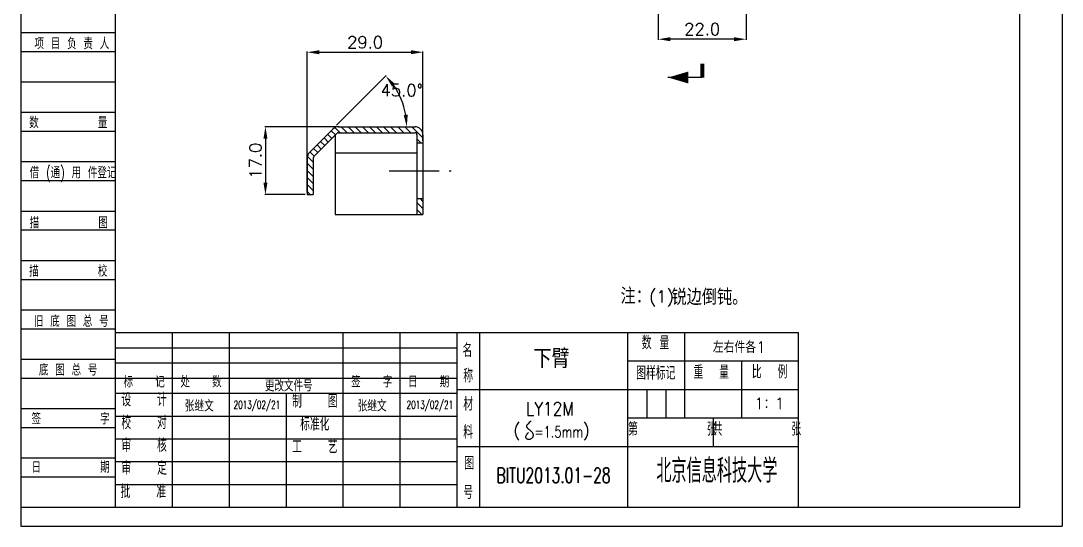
# Model space of a CAD drawing. Extents: x 2854 to 5858, y -1165 to 723.
# Drawn here: x 3836.5 to 4097.3, y 380.3 to 506.7 of the extents above; entities that cross this region are included whole.
import ezdxf
from ezdxf.enums import TextEntityAlignment as Align

# ---------------------------------------------------------------- set-up
doc = ezdxf.new("R2010")
doc.units = 0
doc.header["$MEASUREMENT"] = 0
doc.linetypes.add('PF_CENTER', pattern=[2, 1.25, -0.25, 0.25, -0.25])
doc.layers.get('0').update_dxf_attribs({"linetype": 'CONTINUOUS'})
doc.layers.get('DEFPOINTS').update_dxf_attribs({"linetype": 'CONTINUOUS'})
for name, color, linetype in [('1', 1, 'CONTINUOUS'), ('SMPEN_CENTER', 4, 'PF_CENTER'), ('SMPEN_DIM', 3, 'CONTINUOUS'), ('SMPEN_HATCH', 6, 'CONTINUOUS'), ('SMPEN_TEXT', 6, 'CONTINUOUS'), ('SMPEN_THICK', 7, 'CONTINUOUS')]:
    doc.layers.add(name, color=color, linetype=linetype)
doc.styles.get("Standard").update_dxf_attribs({"font": 'txt.shx', "bigfont": 'hshztxt.shx'})
doc.dimstyles.get("Standard").update_dxf_attribs({"dimtxt": 3, "dimasz": 3, "dimexe": 0.18, "dimexo": 0.5, "dimgap": 1, "dimtad": 1, "dimtoh": 1, "dimdec": 1, "dimzin": 0, "dimdsep": 46, "dimtxsty": 'Standard', "dimcen": 0, "dimadec": 1, "dimazin": 0, "dimtfac": 1, "dimtdec": 1, "dimtofl": 0, "dimtmove": 0, "dimatfit": 3, "dimfxl": 0, "dimtolj": 1, "dimtzin": 0, "dimarcsym": 0})
doc.dimstyles.new('STANDARD$0', dxfattribs={"dimtxt": 3, "dimasz": 3, "dimexe": 0.18, "dimexo": 0.5, "dimgap": 1, "dimtad": 1, "dimtoh": 1, "dimdec": 1, "dimzin": 0, "dimdsep": 46, "dimtxsty": 'Standard', "dimcen": 0, "dimadec": 1, "dimazin": 0, "dimtfac": 1, "dimtdec": 1, "dimtofl": 0, "dimtmove": 0, "dimatfit": 3, "dimfxl": 0, "dimtolj": 1, "dimtzin": 0, "dimarcsym": 0})

# ---------------------------------------------------------------- blocks, each defined once
blk = doc.blocks.new('*D678')
at = {"layer": 'DEFPOINTS', "color": 0, "ltscale": 10}
for p in [(3930.78, 489.22), (3916.08, 480.26), (3935.25, 480.26), (3914.66, 479.67), (3908.83, 473.84)]:
    blk.add_point(p, dxfattribs=at)
at = {"layer": 'SMPEN_DIM', "color": 0, "lineweight": -2, "ltscale": 10}
blk.add_line((3915.6, 480.61), (3928.06, 493.07), dxfattribs=at)
blk.add_arc((3915.25, 480.26), 17.93, 9.5968, 35.4032, dxfattribs=at)
at = {"layer": 'SMPEN_DIM', "color": 0, "ltscale": 10}
for points in [[(3929.48, 490.32), (3930.25, 490.97), (3927.93, 492.94)], [(3933.43, 483.29), (3932.43, 483.21), (3933.18, 480.26)]]:
    blk.add_solid(points, dxfattribs=at)
at = {"layer": 'SMPEN_DIM', "color": 0, "ltscale": 10, "insert": (3931.92, 489.37), "char_height": 3, "attachment_point": 5}
blk.add_mtext('\\A1;45.0°', dxfattribs=at)
blk = doc.blocks.new('*D677')
at = {"layer": 'DEFPOINTS', "color": 0, "ltscale": 10}
for p in [(3916.77, 480.26), (3897.79, 463.26), (3908.25, 463.26)]:
    blk.add_point(p, dxfattribs=at)
at = {"layer": 'SMPEN_DIM', "color": 0, "lineweight": -2, "ltscale": 10}
for p, q in [((3916.27, 480.26), (3897.61, 480.26)), ((3897.79, 477.26), (3897.79, 466.26)), ((3907.75, 463.26), (3897.61, 463.26))]:
    blk.add_line(p, q, dxfattribs=at)
at = {"layer": 'SMPEN_DIM', "color": 0, "ltscale": 10}
for points in [[(3897.29, 477.26), (3898.29, 477.26), (3897.79, 480.26)], [(3897.29, 466.26), (3898.29, 466.26), (3897.79, 463.26)]]:
    blk.add_solid(points, dxfattribs=at)
at = {"layer": 'SMPEN_DIM', "color": 0, "ltscale": 10, "insert": (3895.29, 471.76), "char_height": 3, "attachment_point": 5, "rotation": 90}
blk.add_mtext('\\A1;17.0', dxfattribs=at)
blk = doc.blocks.new('*D676')
at = {"layer": 'DEFPOINTS', "color": 0, "ltscale": 10}
for p in [(3937.25, 498.89), (3937.25, 476.26), (3908.25, 463.26)]:
    blk.add_point(p, dxfattribs=at)
at = {"layer": 'SMPEN_DIM', "color": 0, "lineweight": -2, "ltscale": 10}
for p, q in [((3908.25, 463.76), (3908.25, 499.07)), ((3911.25, 498.89), (3934.25, 498.89)), ((3937.25, 476.76), (3937.25, 499.07))]:
    blk.add_line(p, q, dxfattribs=at)
at = {"layer": 'SMPEN_DIM', "color": 0, "ltscale": 10}
for points in [[(3911.25, 499.39), (3911.25, 498.39), (3908.25, 498.89)], [(3934.25, 499.39), (3934.25, 498.39), (3937.25, 498.89)]]:
    blk.add_solid(points, dxfattribs=at)
at = {"layer": 'SMPEN_DIM', "color": 0, "ltscale": 10, "insert": (3922.75, 501.39), "char_height": 3, "attachment_point": 5}
blk.add_mtext('\\A1;29.0', dxfattribs=at)
blk = doc.blocks.new('*D658')
at = {"layer": 'DEFPOINTS', "color": 0, "ltscale": 10}
for p in [(3996.17, 521.68), (4018.17, 515.68), (3996.17, 502.15)]:
    blk.add_point(p, dxfattribs=at)
at = {"layer": 'SMPEN_DIM', "color": 0, "lineweight": -2, "ltscale": 10}
for p, q in [((3996.17, 521.18), (3996.17, 501.97)), ((4018.17, 515.18), (4018.17, 501.97)), ((4015.17, 502.15), (3999.17, 502.15))]:
    blk.add_line(p, q, dxfattribs=at)
at = {"layer": 'SMPEN_DIM', "color": 0, "ltscale": 10}
for points in [[(3999.17, 502.65), (3999.17, 501.65), (3996.17, 502.15)], [(4015.17, 502.65), (4015.17, 501.65), (4018.17, 502.15)]]:
    blk.add_solid(points, dxfattribs=at)
at = {"layer": 'SMPEN_DIM', "color": 0, "ltscale": 10, "insert": (4007.18, 504.65), "char_height": 3, "attachment_point": 5}
blk.add_mtext('\\A1;22.0', dxfattribs=at)
blk = doc.blocks.new('ADDBOX')
for p, q in [((0, 125), (0, 0)), ((0, 125), (25, 125)), ((25, 0), (25, 125))]:
    blk.add_line(p, q)
at = {"color": 1}
for p, q in [((0, 120), (25, 120)), ((0, 99), (25, 99)), ((0, 86), (25, 86)), ((0, 73), (25, 73)), ((0, 60), (25, 60)), ((0, 47), (25, 47)), ((0, 21), (25, 21)), ((0, 8), (25, 8))]:
    blk.add_line(p, q, dxfattribs=at)
for points in [[(0, 112), (25, 112)], [(0, 34), (25, 34)]]:
    blk.add_lwpolyline(points, dxfattribs=at)
for points in [[(0, 104), (25, 104)], [(0, 91), (25, 91)], [(0, 78), (25, 78)], [(0, 65), (25, 65)], [(0, 52), (25, 52)], [(0, 39), (25, 39)], [(0, 26), (25, 26)], [(0, 13), (25, 13)], [(0, 0), (25, 0)]]:
    blk.add_lwpolyline(points)
at = {"color": 1, "width": 0.67}
for s, p in [('项 目 负 责 人', (3.58, 120.61)), ('数        量', (2.2, 99.8)), ('借 (通) 用 件登记', (2.35, 86.62)), ('描        图', (2.35, 73.41)), ('描        校', (2.2, 60.68)), ('旧 底 图 总 号', (3.43, 47.48)), (' 底 图 总 号', (2.97, 34.66)), ('签        字', (2.82, 21.77)), ('日        期', (2.82, 9.04))]:
    blk.add_text(s, height=3, dxfattribs=at).set_placement(p)
at = {"color": 1, "ltscale": 20, "width": 0.67}
blk.add_attdef('PRJMANAGER', text='', height=3.5, dxfattribs=at).set_placement((1.5, 113), align=Align.BOTTOM_LEFT)
at = {"color": 1, "width": 0.67}
for tag, p in [('NUM', (1.5, 92)), ('DRAFTER', (1.5, 66)), ('DVERI', (1.5, 53)), ('OLDDRAWNO', (1.5, 40)), ('DRAWNO', (1.5, 27)), ('SIGNER', (1.5, 14)), ('DATE', (1.5, 1))]:
    blk.add_attdef(tag, text='', height=3.5, dxfattribs=at).set_placement(p, align=Align.BOTTOM_LEFT)

msp = doc.modelspace()

# ---------------------------------------------------------------- hatches: boundary and pattern name
at = {"layer": 'SMPEN_HATCH', "ltscale": 10}
h = msp.add_hatch(dxfattribs=at)
h.set_pattern_fill('ANSI31', color=256, scale=10, angle=90, style=0)
h.set_pattern_definition([(135, (-332.52, -1565.4697), (-0.88388348, -0.88388348), [])])
h.paths.add_polyline_path([(3908.25, 463.26), (3909.75, 463.26), (3909.75, 472.43, -0.198912), (3909.89, 472.78), (3915.72, 478.61, -0.198912), (3916.08, 478.76), (3935.25, 478.76, -0.414214), (3935.75, 478.26), (3935.75, 476.26), (3937.25, 476.26), (3937.25, 478.26, 0.414214), (3935.25, 480.26), (3916.08, 480.26, 0.198912), (3914.66, 479.67), (3908.83, 473.84, 0.198912), (3908.25, 472.43)])
h.paths.add_polyline_path([(3935.75, 458.26), (3937.25, 458.26), (3937.25, 462.26), (3935.75, 462.26)])

# ---------------------------------------------------------------- linework, layer by layer
at = {"linetype": 'Continuous'}
for p, q in [((3860.28, 385.07), (3860.28, 713.86)), ((4086.75, 385.07), (4086.75, 713.86))]:
    msp.add_line(p, q, dxfattribs=at)
at = {"ltscale": 10}
for p, q in [((3916.08, 480.26), (3935.25, 480.26)), ((3914.66, 479.67), (3908.83, 473.84)), ((3915.72, 478.61), (3909.89, 472.78)), ((3915.25, 478.14), (3915.25, 458.26)), ((3916.08, 478.76), (3935.25, 478.76)), ((3935.75, 478.26), (3935.75, 458.26)), ((3937.25, 478.26), (3937.25, 458.26)), ((3935.75, 476.26), (3937.25, 476.26)), ((3908.25, 472.43), (3908.25, 463.26)), ((3909.75, 472.43), (3909.75, 463.26)), ((3915.25, 473.76), (3935.75, 473.76)), ((3908.25, 463.26), (3909.75, 463.26)), ((3935.75, 462.26), (3937.25, 462.26)), ((3915.25, 458.26), (3937.25, 458.26)), ((4031.28, 385.07), (4031.28, 428.77))]:
    msp.add_line(p, q, dxfattribs=at)
at = {"color": 7}
for p, q in [((3860.28, 385.07), (3860.28, 428.77)), ((3860.28, 428.77), (4031.28, 428.77)), ((3860.28, 428.77), (4031.28, 428.77)), ((3945.78, 385.07), (3945.78, 428.77)), ((3988.53, 385.07), (3988.53, 428.77)), ((3860.28, 413.57), (3945.78, 413.57)), ((3945.78, 414.52), (4031.28, 414.52)), ((3945.78, 400.27), (4031.28, 400.27))]:
    msp.add_line(p, q, dxfattribs=at)
at = {"color": 6}
for p, q in [((3874.53, 385.07), (3874.53, 428.77)), ((3888.78, 385.07), (3888.78, 428.77)), ((3917.28, 385.07), (3917.28, 428.77)), ((3931.53, 385.07), (3931.53, 428.77)), ((3951.48, 385.07), (3951.48, 428.77)), ((4002.78, 428.77), (4002.78, 407.39)), ((3860.28, 424.97), (3945.78, 424.97)), ((3860.28, 421.17), (3945.78, 421.17)), ((4017.03, 421.64), (4017.03, 407.39)), ((3860.28, 417.37), (3945.78, 417.37)), ((3903.03, 385.07), (3903.03, 413.57)), ((3993.28, 414.52), (3993.28, 407.39)), ((3998.03, 414.52), (3998.03, 407.39)), ((3860.28, 407.87), (3945.78, 407.87)), ((4009.91, 407.39), (4009.91, 400.27)), ((3860.28, 402.17), (3945.78, 402.17)), ((3860.28, 396.47), (3945.78, 396.47)), ((3860.28, 390.77), (3945.78, 390.77))]:
    msp.add_line(p, q, dxfattribs=at)
msp.add_line((3860.28, 385.07), (4086.75, 385.07))
at = {"ltscale": 10}
for centre, radius, start, end in [((3916.08, 478.26), 2, 90, 135), ((3935.25, 478.26), 2, 0, 90), ((3916.08, 478.26), 0.5, 90, 135), ((3935.25, 478.26), 0.5, 0, 90), ((3910.25, 472.43), 2, 135, 180), ((3910.25, 472.43), 0.5, 135, 180)]:
    msp.add_arc(centre, radius, start, end, dxfattribs=at)
at = {"layer": '1'}
msp.add_line((3836.53, 722.79), (3836.53, 380.32), dxfattribs=at)
at = {"layer": '1', "ltscale": 10}
msp.add_line((4097.33, 722.79), (4097.33, 380.32), dxfattribs=at)
at = {"layer": 'SMPEN_CENTER', "ltscale": 10}
msp.add_line((3928.81, 469.26), (3944.29, 469.26), dxfattribs=at)
at = {"layer": 'SMPEN_DIM'}
msp.add_line((4007.17, 492.57), (3998.61, 492.57), dxfattribs=at)
at = {"layer": 'SMPEN_DIM', "const_width": 1}
msp.add_lwpolyline([(4007.17, 496.06), (4007.17, 492.57)], dxfattribs=at)
at = {"layer": 'SMPEN_DIM'}
msp.add_lwpolyline([(3998.61, 492.57, 0, 3, 0), (4003.73, 492.57, 3, 3, 0)], format="xyseb", dxfattribs=at)
msp.add_lwpolyline([(3964.31, 406.62), (3963.87, 406.26), (3963.55, 405.96), (3963.33, 405.71), (3963.2, 405.51), (3963.15, 405.35), (3963.16, 405.21), (3963.21, 405.08), (3963.3, 404.97), (3963.41, 404.86), (3963.53, 404.75), (3963.66, 404.64), (3963.79, 404.52), (3963.93, 404.42), (3964.06, 404.31), (3964.19, 404.2), (3964.31, 404.1), (3964.42, 404), (3964.51, 403.89), (3964.59, 403.79), (3964.65, 403.69), (3964.71, 403.59), (3964.75, 403.49), (3964.79, 403.38), (3964.81, 403.27), (3964.82, 403.16), (3964.83, 403.04), (3964.82, 402.92), (3964.8, 402.81), (3964.77, 402.69), (3964.72, 402.58), (3964.66, 402.47), (3964.59, 402.38), (3964.49, 402.29), (3964.39, 402.21), (3964.27, 402.14), (3964.15, 402.09), (3964.02, 402.04), (3963.89, 402.01), (3963.76, 402), (3963.64, 402), (3963.52, 402.02), (3963.41, 402.05), (3963.31, 402.1), (3963.22, 402.16), (3963.15, 402.23), (3963.08, 402.31), (3963.04, 402.41), (3963.01, 402.51), (3963, 402.62), (3963.02, 402.75), (3963.05, 402.88), (3963.12, 403.03), (3963.21, 403.19), (3963.34, 403.36), (3963.51, 403.56), (3963.71, 403.77)], dxfattribs=at)
at = {"layer": 'SMPEN_THICK'}
for p, q in [((3988.53, 421.64), (4031.28, 421.64)), ((3988.53, 407.39), (4031.28, 407.39))]:
    msp.add_line(p, q, dxfattribs=at)
at = {"layer": 'SMPEN_THICK', "color": 1}
msp.add_line((3836.53, 380.32), (4097.33, 380.32), dxfattribs=at)

# ---------------------------------------------------------------- block references
at = {"layer": 'SMPEN_THICK', "xscale": 0.9499999999998181, "yscale": 0.9500000000000455, "zscale": 0.95}
msp.add_blockref('ADDBOX', (3836.53, 385.07), dxfattribs=at)

# ---------------------------------------------------------------- texts
at = {"color": 6, "width": 0.67}
for s, height, p in [('数 量', 3.325, (3995.48, 423.56)), ('图样标记', 3.325, (3995.56, 415.99)), ('重  量', 3.325, (4009.44, 416.18)), ('比  例', 3.325, (4024.05, 416.27)), ('标   记', 2.85, (3867.41, 414.14)), ('处   数', 2.85, (3881.66, 414.17)), ('签   字', 2.85, (3924.41, 414.18)), ('日   期', 2.85, (3938.66, 414.18)), ('设   计', 3.325, (3867.41, 409.28)), ('制   图', 3.325, (3910.16, 408.94)), ('校   对', 3.325, (3867.41, 403.58)), ('标准化', 3.325, (3910.16, 403.24)), ('第        张', 3.325, (3999.7, 401.96)), ('共        张', 3.325, (4020.89, 401.96)), ('审   核', 3.325, (3867.41, 397.88)), ('工   艺', 3.325, (3910.16, 397.54)), ('审   定', 3.325, (3867.41, 392.18)), ('批   准', 3.325, (3867.21, 386.33))]:
    msp.add_text(s, height=height, dxfattribs=at).set_placement(p, align=Align.BOTTOM_CENTER)
at = {"color": 6}
for s, height, width, p in [('名', 3.33, 0.67, (3947.16, 422.61)), ('称', 3.33, 0.67, (3947.34, 416.29)), ('更改文件号', 2.85, 0.67, (3897.66, 414.04)), ('材', 3.33, 0.667, (3947.34, 409.24)), ('料', 3.33, 0.67, (3947.34, 402.19)), ('图', 3.33, 0.67, (3947.59, 394.41)), ('号', 3.33, 0.67, (3947.34, 387.11))]:
    msp.add_text(s, height=height, dxfattribs=dict(at, width=width)).set_placement(p)
at = {"layer": 'SMPEN_DIM'}
for s, height, p in [('注：', 4, (3990.52, 438.11)), ('(1)', 3, (3996.96, 437.55)), ('锐边倒钝。', 4, (4008.98, 437.83)), ('(', 3, (3960.76, 404.11))]:
    msp.add_text(s, height=height, dxfattribs=at).set_placement(p, align=Align.MIDDLE)
at = {"layer": 'SMPEN_DIM', "ltscale": 8}
for s, p in [('左右件各1', (4016.48, 425.26)), ('1：1', (4023.97, 411.01))]:
    msp.add_text(s, height=2.85, dxfattribs=at).set_placement(p, align=Align.MIDDLE)
for s, height, width, p in [('张继文', 2.85, 0.85, (3881.21, 410.57)), ('2013/02/21', 2, 0.6667, (3895.65, 410.57)), ('张继文', 2.85, 0.85, (3924.51, 410.57)), ('2013/02/21', 2, 0.6667, (3938.97, 410.57)), ('LY12M', 3.325, 0.85, (3969.05, 409.7)), ('BITU2013.01-28', 3.8, 0.6667, (3969.95, 393.05))]:
    msp.add_text(s, height=height, dxfattribs=dict(at, width=width)).set_placement(p, align=Align.MIDDLE)
at = {"layer": 'SMPEN_DIM', "width": 0.75}
msp.add_text('=1.5mm', height=2.8, dxfattribs=at).set_placement((3971.24, 403.92), align=Align.MIDDLE)
at = {"layer": 'SMPEN_DIM', "text_generation_flag": 2}
msp.add_text('(', height=3, dxfattribs=at).set_placement((3978.1, 404.11), align=Align.MIDDLE)
at = {"layer": 'SMPEN_HATCH'}
msp.add_text('下臂', height=4.75, dxfattribs=at).set_placement((3969.44, 422.48), align=Align.MIDDLE)
at = {"layer": 'SMPEN_TEXT', "width": 0.667}
msp.add_text('北京信息科技大学', height=5.985, dxfattribs=at).set_placement((4010.85, 389.38), align=Align.BOTTOM_CENTER)

# ---------------------------------------------------------------- dimensions: what is measured, and where the dimension line sits
at = {"layer": 'SMPEN_DIM', "ltscale": 10}
for base, p1, p2, picture, middle in [((3996.17, 502.15), (4018.17, 515.68), (3996.17, 521.68), '*D658', (4007.18, 502.15)), ((3937.25, 498.89), (3908.25, 463.26), (3937.25, 476.26), '*D676', (3922.75, 498.89))]:
    dim = msp.add_linear_dim(base=base, p1=p1, p2=p2, dimstyle='STANDARD$0', dxfattribs=at)
    dim.commit()
    dim.dimension.update_dxf_attribs({"geometry": picture, "text_midpoint": middle, "dimtype": 160})
dim = msp.add_angular_dim_2l(base=(3930.78, 489.22), line1=((3916.08, 480.26), (3935.25, 480.26)), line2=((3914.66, 479.67), (3908.83, 473.84)), dimstyle='Standard', dxfattribs=at)
dim.commit()
dim.dimension.update_dxf_attribs({"geometry": '*D678', "text_midpoint": (3931.92, 486.87), "dimtype": 162})
dim = msp.add_linear_dim(base=(3897.79, 463.26), p1=(3916.77, 480.26), p2=(3908.25, 463.26), angle=90, dimstyle='STANDARD$0', dxfattribs=at)
dim.commit()
dim.dimension.update_dxf_attribs({"geometry": '*D677', "text_midpoint": (3895.29, 471.76)})

doc.saveas('drawing.dxf')
